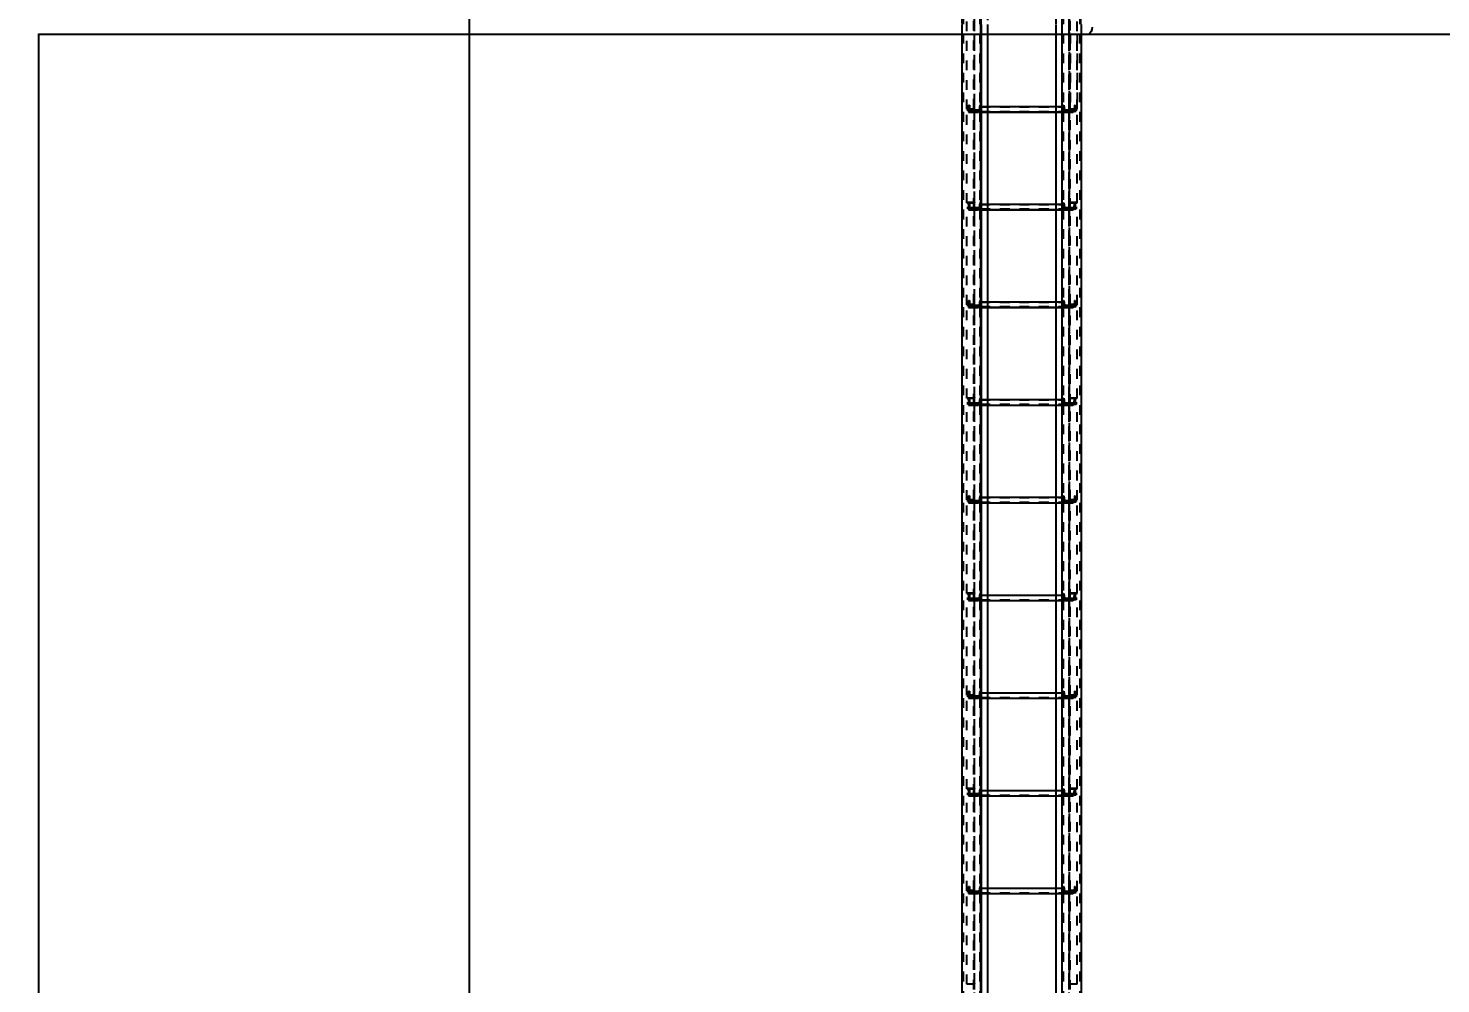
# Model space of a CAD drawing. Header units: millimetres. Extents: x 149919 to 150445, y 136651 to 136866.
# Drawn here: x 150393.57 to 150408.03, y 136764.15 to 136773.93 of the extents above; entities that cross this region are included whole.
import ezdxf

# ---------------------------------------------------------------- set-up
doc = ezdxf.new("R2010")
doc.units = ezdxf.units.MM
doc.header["$LTSCALE"] = 0.25
for name, pattern in [('XKITLINE00', [0]), ('XKITLINE02', [4, 2, -2]), ('XKITLINE03', [6, 3, -1, 1, -1])]:
    doc.linetypes.add(name, pattern=pattern)
doc.styles.add('ROMANS', font='romans.shx')
doc.dimstyles.new('MD300', dxfattribs={"dimtxt": 2.5, "dimasz": 2.5, "dimexe": 1, "dimexo": 1, "dimgap": 0.5, "dimtad": 1, "dimdec": 1, "dimlfac": 50, "dimrnd": 0.5, "dimdsep": 46, "dimtxsty": 'ROMANS', "dimcen": 1, "dimclrd": 146, "dimclre": 146, "dimclrt": 30, "dimadec": 1, "dimazin": 2, "dimtfac": 1, "dimtdec": 1, "dimtmove": 0, "dimatfit": 1, "dimfxl": 1, "dimtolj": 1, "dimtzin": 0, "dimlwd": -1, "dimlwe": -1, "dimarcsym": 0})

# ---------------------------------------------------------------- blocks, each defined once
blk = doc.blocks.new('çatıı')
at = {"color": 116, "linetype": 'XKITLINE02', "true_color": 0x136734}
for p, q in [((26132.5, 10820.3), (26132.5, 12463.6)), ((26133.1, 10820.3), (26133.1, 12463.8)), ((26150.3, 10820.3), (26150.3, 12463.8)), ((26150.4, 10820.3), (26150.4, 12460.6)), ((26150.8, 10820.3), (26150.8, 12463.6)), ((26151.2, 10820.3), (26151.2, 12460.6)), ((26157.9, 10824.4), (26157.9, 12460.6)), ((26227.9, 10820.6), (26227.9, 12460.6)), ((26234.1, 10837.9), (26234.1, 12463.6)), ((26234.5, 10820.3), (26234.5, 12460.6)), ((26234.9, 10820.3), (26234.9, 12463.6)), ((26235.4, 10820.3), (26235.4, 12463.8)), ((26235.4, 10820.3), (26235.4, 12460.6)), ((26252.7, 10820.3), (26252.7, 12463.8)), ((26253.2, 10820.3), (26253.2, 12463.6)), ((26131.7, 10840.8), (26131.7, 12421.8)), ((26227.9, 12350), (26227.9, 12399.6)), ((26234.1, 12350), (26234.1, 12398.2)), ((26131.7, 12350), (26131.7, 12390.6)), ((26151.7, 12350), (26151.7, 12390.6)), ((26157.9, 12350), (26157.9, 12390.6)), ((26254.1, 12350), (26254.1, 12393.5)), ((26136.4, 12273), (26136.4, 12372.6)), ((26143.6, 12273.6), (26143.6, 12377.7)), ((26144.4, 12273), (26144.4, 12377.7)), ((26241.4, 12350.3), (26241.4, 12377.7)), ((26242.2, 12273.6), (26242.2, 12377.7)), ((26249.4, 12273), (26249.4, 12372.6)), ((26150.4, 12350.3), (26150.4, 10820.3)), ((26151.2, 12350.3), (26151.2, 10820.3)), ((26241.4, 12273), (26241.4, 12350.3)), ((26242.2, 12350.3), (26242.2, 12278.7)), ((26249.4, 12350.3), (26249.4, 12273.6)), ((26254.1, 10887.1), (26254.1, 12350.3)), ((26136.4, 12273.6), (26143.6, 12273.6)), ((26136.4, 12273), (26144.4, 12273)), ((26136.4, 12177.2), (26136.4, 12273)), ((26136.4, 12273), (26144.4, 12273)), ((26136.4, 12272.4), (26143.6, 12272.4)), ((26138.4, 12277.2), (26138.4, 12275.6)), ((26138.4, 12277.2), (26139.1, 12277.2)), ((26138.4, 12277.2), (26138.4, 12271.7)), ((26138.4, 12275.6), (26139.1, 12275.6)), ((26138.4, 12275.6), (26138.4, 12270.1)), ((26138.4, 12271.7), (26138.4, 12270.1)), ((26138.4, 12271.7), (26150.4, 12271.7)), ((26138.4, 12270.1), (26150.4, 12270.1)), ((26139.1, 12277.2), (26139.1, 12275.6)), ((26139.1, 12277.2), (26139.4, 12272.4)), ((26139.1, 12275.6), (26139.4, 12270.8)), ((26139.4, 12272.4), (26139.4, 12270.8)), ((26139.4, 12272.4), (26149.3, 12272.4)), ((26139.4, 12270.8), (26149.3, 12270.8)), ((26143.6, 12278.7), (26144.4, 12278.7)), ((26143.6, 12171.9), (26143.6, 12272.4)), ((26143.6, 12267.1), (26144.4, 12267.1)), ((26144.4, 12171.9), (26144.4, 12273)), ((26149.7, 12277.2), (26149.3, 12272.4)), ((26149.7, 12275.6), (26149.3, 12270.8)), ((26149.3, 12272.4), (26149.3, 12270.8)), ((26149.7, 12277.2), (26149.7, 12275.6)), ((26149.7, 12277.2), (26150.4, 12277.2)), ((26149.7, 12275.6), (26150.4, 12275.6)), ((26150.4, 12277.2), (26150.4, 12275.6)), ((26150.4, 12277.2), (26150.4, 12271.7)), ((26150.4, 12270.1), (26150.4, 12275.8)), ((26150.4, 12275.8), (26157.9, 12275.8)), ((26150.4, 12275.7), (26235.4, 12275.7)), ((26150.4, 12275.6), (26150.4, 12270.1)), ((26150.4, 12275.6), (26235.4, 12275.6)), ((26150.4, 12275.6), (26235.4, 12275.6)), ((26150.4, 12271.7), (26150.4, 12270.1)), ((26150.4, 12270.9), (26235.4, 12270.9)), ((26150.4, 12270.8), (26235.4, 12270.8)), ((26150.4, 12270.3), (26157.9, 12270.3)), ((26150.4, 12270.1), (26157.9, 12270.1)), ((26227.9, 12275.8), (26235.4, 12275.8)), ((26227.9, 12270.3), (26235.4, 12270.3)), ((26227.9, 12270.1), (26235.4, 12270.1)), ((26235.4, 12277.2), (26235.4, 12271.7)), ((26235.4, 12277.2), (26236, 12277.2)), ((26235.4, 12277.2), (26235.4, 12275.6)), ((26235.4, 12270.1), (26235.4, 12275.8)), ((26235.4, 12275.6), (26235.4, 12270.1)), ((26235.4, 12275.6), (26236, 12275.6)), ((26235.4, 12271.7), (26247.4, 12271.7)), ((26235.4, 12271.7), (26235.4, 12270.1)), ((26235.4, 12270.1), (26247.4, 12270.1)), ((26236, 12277.2), (26236.4, 12272.4)), ((26236, 12277.2), (26236, 12275.6)), ((26236, 12275.6), (26236.4, 12270.8)), ((26236.4, 12272.4), (26246.3, 12272.4)), ((26236.4, 12272.4), (26236.4, 12270.8)), ((26236.4, 12270.8), (26246.3, 12270.8)), ((26241.4, 12278.7), (26242.2, 12278.7)), ((26241.4, 12273), (26249.4, 12273)), ((26241.4, 12171.9), (26241.4, 12273)), ((26241.4, 12273), (26249.4, 12273)), ((26241.4, 12267.1), (26242.2, 12267.1)), ((26242.2, 12273.6), (26249.4, 12273.6)), ((26242.2, 12171.9), (26242.2, 12272.4)), ((26242.2, 12272.4), (26249.4, 12272.4)), ((26246.7, 12277.2), (26246.3, 12272.4)), ((26246.7, 12275.6), (26246.3, 12270.8)), ((26246.3, 12272.4), (26246.3, 12270.8)), ((26246.7, 12277.2), (26247.4, 12277.2)), ((26246.7, 12277.2), (26246.7, 12275.6)), ((26246.7, 12275.6), (26247.4, 12275.6)), ((26247.4, 12277.2), (26247.4, 12271.7)), ((26247.4, 12277.2), (26247.4, 12275.6)), ((26247.4, 12275.6), (26247.4, 12270.1)), ((26247.4, 12271.7), (26247.4, 12270.1)), ((26249.4, 12177.2), (26249.4, 12273)), ((26136.4, 12177.8), (26144.4, 12177.8)), ((26136.4, 12177.2), (26143.6, 12177.2)), ((26136.4, 12073), (26136.4, 12172.6)), ((26136.4, 12172.6), (26143.6, 12172.6)), ((26136.4, 12172), (26144.4, 12172)), ((26138.4, 12175.6), (26138.4, 12177.3)), ((26138.4, 12177.3), (26139.1, 12177.3)), ((26138.4, 12177.2), (26138.4, 12171.8)), ((26138.4, 12175.6), (26139.1, 12175.6)), ((26138.4, 12175.6), (26138.4, 12170.1)), ((26138.4, 12171.8), (26138.4, 12170.1)), ((26138.4, 12171.8), (26150.4, 12171.8)), ((26138.4, 12170.1), (26150.4, 12170.1)), ((26139.1, 12177.3), (26139.1, 12175.6)), ((26139.4, 12172.5), (26139.1, 12177.3)), ((26139.1, 12175.6), (26139.4, 12170.8)), ((26139.4, 12172.5), (26139.4, 12170.8)), ((26139.4, 12172.5), (26149.3, 12172.5)), ((26139.4, 12170.8), (26149.3, 12170.8)), ((26143.6, 12073.6), (26143.6, 12177.7)), ((26143.6, 12177.7), (26144.4, 12177.7)), ((26143.6, 12171.9), (26144.4, 12171.9)), ((26144.4, 12073), (26144.4, 12177.7)), ((26149.7, 12177.3), (26149.3, 12172.5)), ((26149.7, 12175.6), (26149.3, 12170.8)), ((26149.3, 12172.5), (26149.3, 12170.8)), ((26149.7, 12177.3), (26149.7, 12175.6)), ((26149.7, 12177.3), (26150.4, 12177.3)), ((26149.7, 12175.6), (26150.4, 12175.6)), ((26150.4, 12177.3), (26150.4, 12175.6)), ((26150.4, 12177.3), (26150.4, 12171.8)), ((26150.4, 12170.1), (26150.4, 12175.8)), ((26150.4, 12175.8), (26235.4, 12175.8)), ((26150.4, 12175.8), (26157.9, 12175.8)), ((26150.4, 12175.6), (26235.4, 12175.6)), ((26150.4, 12175.6), (26235.4, 12175.6)), ((26150.4, 12175.6), (26150.4, 12170.1)), ((26150.4, 12171.8), (26150.4, 12170.1)), ((26150.4, 12171), (26235.4, 12171)), ((26150.4, 12170.8), (26235.4, 12170.8)), ((26150.4, 12170.3), (26157.9, 12170.3)), ((26150.4, 12170.1), (26157.9, 12170.1)), ((26227.9, 12175.8), (26235.4, 12175.8)), ((26227.9, 12170.3), (26235.4, 12170.3)), ((26227.9, 12170.1), (26235.4, 12170.1)), ((26235.4, 12177.3), (26235.4, 12171.8)), ((26235.4, 12177.3), (26236, 12177.3)), ((26235.4, 12177.3), (26235.4, 12175.6)), ((26235.4, 12170.1), (26235.4, 12175.8)), ((26235.4, 12175.6), (26235.4, 12170.1)), ((26235.4, 12175.6), (26236, 12175.6)), ((26235.4, 12171.8), (26247.4, 12171.8)), ((26235.4, 12171.8), (26235.4, 12170.1)), ((26235.4, 12170.1), (26247.4, 12170.1)), ((26236, 12177.3), (26236.4, 12172.5)), ((26236, 12177.3), (26236, 12175.6)), ((26236, 12175.6), (26236.4, 12170.8)), ((26236.4, 12172.5), (26246.3, 12172.5)), ((26236.4, 12172.5), (26236.4, 12170.8)), ((26236.4, 12170.8), (26246.3, 12170.8)), ((26241.4, 12177.8), (26249.4, 12177.8)), ((26241.4, 12073), (26241.4, 12177.7)), ((26241.4, 12177.7), (26242.2, 12177.7)), ((26241.4, 12172), (26249.4, 12172)), ((26241.4, 12171.9), (26242.2, 12171.9)), ((26242.2, 12073.6), (26242.2, 12177.7)), ((26242.2, 12177.2), (26249.4, 12177.2)), ((26242.2, 12172.6), (26249.4, 12172.6)), ((26246.3, 12172.5), (26246.7, 12177.3)), ((26246.7, 12175.6), (26246.3, 12170.8)), ((26246.3, 12172.5), (26246.3, 12170.8)), ((26246.7, 12177.3), (26247.4, 12177.3)), ((26246.7, 12177.3), (26246.7, 12175.6)), ((26246.7, 12175.6), (26247.4, 12175.6)), ((26247.4, 12171.8), (26247.4, 12177.3)), ((26247.4, 12177.3), (26247.4, 12175.6)), ((26247.4, 12175.6), (26247.4, 12170.1)), ((26247.4, 12171.8), (26247.4, 12170.1)), ((26249.4, 12073), (26249.4, 12172.6)), ((26143.6, 12078.8), (26144.4, 12078.8)), ((26241.4, 12078.8), (26242.2, 12078.8)), ((26136.4, 12073.6), (26143.6, 12073.6)), ((26136.4, 12073), (26144.4, 12073)), ((26136.4, 11977.2), (26136.4, 12073)), ((26136.4, 12073), (26144.4, 12073)), ((26136.4, 12072.4), (26143.6, 12072.4)), ((26138.4, 12077.3), (26138.4, 12075.6)), ((26138.4, 12077.3), (26139.1, 12077.3)), ((26138.4, 12077.3), (26138.4, 12071.8)), ((26138.4, 12075.6), (26139.1, 12075.6)), ((26138.4, 12075.6), (26138.4, 12070.1)), ((26138.4, 12071.8), (26138.4, 12070.1)), ((26138.4, 12071.8), (26150.4, 12071.8)), ((26138.4, 12070.1), (26150.4, 12070.1)), ((26139.1, 12077.3), (26139.1, 12075.6)), ((26139.1, 12077.3), (26139.4, 12072.5)), ((26139.1, 12075.6), (26139.4, 12070.8)), ((26139.4, 12072.5), (26139.4, 12070.8)), ((26139.4, 12072.5), (26149.3, 12072.5)), ((26139.4, 12070.8), (26149.3, 12070.8)), ((26143.6, 11971.9), (26143.6, 12072.4)), ((26143.6, 12067.1), (26144.4, 12067.1)), ((26144.4, 11971.9), (26144.4, 12073)), ((26149.7, 12077.3), (26149.3, 12072.5)), ((26149.7, 12075.6), (26149.3, 12070.8)), ((26149.3, 12072.5), (26149.3, 12070.8)), ((26149.7, 12077.3), (26149.7, 12075.6)), ((26149.7, 12077.3), (26150.4, 12077.3)), ((26149.7, 12075.6), (26150.4, 12075.6)), ((26150.4, 12077.3), (26150.4, 12075.6)), ((26150.4, 12077.3), (26150.4, 12071.8)), ((26150.4, 12070.1), (26150.4, 12075.8)), ((26150.4, 12075.8), (26235.4, 12075.8)), ((26150.4, 12075.8), (26157.9, 12075.8)), ((26150.4, 12075.6), (26235.4, 12075.6)), ((26150.4, 12075.6), (26235.4, 12075.6)), ((26150.4, 12075.6), (26150.4, 12070.1)), ((26150.4, 12071.8), (26150.4, 12070.1)), ((26150.4, 12071), (26235.4, 12071)), ((26150.4, 12070.8), (26235.4, 12070.8)), ((26150.4, 12070.3), (26157.9, 12070.3)), ((26150.4, 12070.1), (26157.9, 12070.1)), ((26227.9, 12075.8), (26235.4, 12075.8)), ((26227.9, 12070.3), (26235.4, 12070.3)), ((26227.9, 12070.1), (26235.4, 12070.1)), ((26235.4, 12077.3), (26235.4, 12071.8)), ((26235.4, 12077.3), (26236, 12077.3)), ((26235.4, 12077.3), (26235.4, 12075.6)), ((26235.4, 12070.1), (26235.4, 12075.8)), ((26235.4, 12075.6), (26235.4, 12070.1)), ((26235.4, 12075.6), (26236, 12075.6)), ((26235.4, 12071.8), (26247.4, 12071.8)), ((26235.4, 12071.8), (26235.4, 12070.1)), ((26235.4, 12070.1), (26247.4, 12070.1)), ((26236, 12077.3), (26236.4, 12072.5)), ((26236, 12077.3), (26236, 12075.6)), ((26236, 12075.6), (26236.4, 12070.8)), ((26236.4, 12072.5), (26246.3, 12072.5)), ((26236.4, 12072.5), (26236.4, 12070.8)), ((26236.4, 12070.8), (26246.3, 12070.8)), ((26241.4, 12073), (26249.4, 12073)), ((26241.4, 11971.9), (26241.4, 12073)), ((26241.4, 12073), (26249.4, 12073)), ((26241.4, 12067.1), (26242.2, 12067.1)), ((26242.2, 12073.6), (26249.4, 12073.6)), ((26242.2, 11971.9), (26242.2, 12072.4)), ((26242.2, 12072.4), (26249.4, 12072.4)), ((26246.7, 12077.3), (26246.3, 12072.5)), ((26246.7, 12075.6), (26246.3, 12070.8)), ((26246.3, 12072.5), (26246.3, 12070.8)), ((26246.7, 12077.3), (26247.4, 12077.3)), ((26246.7, 12077.3), (26246.7, 12075.6)), ((26246.7, 12075.6), (26247.4, 12075.6)), ((26247.4, 12077.3), (26247.4, 12071.8)), ((26247.4, 12077.3), (26247.4, 12075.6)), ((26247.4, 12075.6), (26247.4, 12070.1)), ((26247.4, 12071.8), (26247.4, 12070.1)), ((26249.4, 11977.2), (26249.4, 12073)), ((26136.4, 11977.8), (26144.4, 11977.8)), ((26136.4, 11977.2), (26143.6, 11977.2)), ((26138.4, 11975.6), (26138.4, 11977.3)), ((26138.4, 11977.3), (26139.1, 11977.3)), ((26138.4, 11977.2), (26138.4, 11971.8)), ((26139.1, 11977.3), (26139.1, 11975.6)), ((26139.4, 11972.5), (26139.1, 11977.3)), ((26143.6, 11873.6), (26143.6, 11977.7)), ((26143.6, 11977.7), (26144.4, 11977.7)), ((26144.4, 11873.1), (26144.4, 11977.7)), ((26149.7, 11977.3), (26149.3, 11972.5)), ((26149.7, 11977.3), (26149.7, 11975.6)), ((26149.7, 11977.3), (26150.4, 11977.3)), ((26150.4, 11977.3), (26150.4, 11975.6)), ((26150.4, 11977.3), (26150.4, 11971.8)), ((26235.4, 11977.3), (26235.4, 11971.8)), ((26235.4, 11977.3), (26236, 11977.3)), ((26235.4, 11977.3), (26235.4, 11975.6)), ((26236, 11977.3), (26236.4, 11972.5)), ((26236, 11977.3), (26236, 11975.6)), ((26241.4, 11977.8), (26249.4, 11977.8)), ((26241.4, 11873.1), (26241.4, 11977.7)), ((26241.4, 11977.7), (26242.2, 11977.7)), ((26242.2, 11873.6), (26242.2, 11977.7)), ((26242.2, 11977.2), (26249.4, 11977.2)), ((26246.3, 11972.5), (26246.7, 11977.3)), ((26246.7, 11977.3), (26247.4, 11977.3)), ((26246.7, 11977.3), (26246.7, 11975.6)), ((26247.4, 11971.8), (26247.4, 11977.3)), ((26247.4, 11977.3), (26247.4, 11975.6)), ((26136.4, 11873.1), (26136.4, 11972.6)), ((26136.4, 11972.6), (26143.6, 11972.6)), ((26136.4, 11972), (26144.4, 11972)), ((26138.4, 11975.6), (26139.1, 11975.6)), ((26138.4, 11975.6), (26138.4, 11970.1)), ((26138.4, 11971.8), (26138.4, 11970.1)), ((26138.4, 11971.8), (26150.4, 11971.8)), ((26138.4, 11970.1), (26150.4, 11970.1)), ((26139.1, 11975.6), (26139.4, 11970.8)), ((26139.4, 11972.5), (26139.4, 11970.8)), ((26139.4, 11972.5), (26149.3, 11972.5)), ((26139.4, 11970.8), (26149.3, 11970.8)), ((26143.6, 11971.9), (26144.4, 11971.9)), ((26149.7, 11975.6), (26149.3, 11970.8)), ((26149.3, 11972.5), (26149.3, 11970.8)), ((26149.7, 11975.6), (26150.4, 11975.6)), ((26150.4, 11970.1), (26150.4, 11975.8)), ((26150.4, 11975.8), (26235.4, 11975.8)), ((26150.4, 11975.8), (26157.9, 11975.8)), ((26150.4, 11975.6), (26235.4, 11975.6)), ((26150.4, 11975.6), (26235.4, 11975.6)), ((26150.4, 11975.6), (26150.4, 11970.1)), ((26150.4, 11971.8), (26150.4, 11970.1)), ((26150.4, 11971), (26235.4, 11971)), ((26150.4, 11970.8), (26235.4, 11970.8)), ((26150.4, 11970.3), (26157.9, 11970.3)), ((26150.4, 11970.1), (26157.9, 11970.1)), ((26227.9, 11975.8), (26235.4, 11975.8)), ((26227.9, 11970.3), (26235.4, 11970.3)), ((26227.9, 11970.1), (26235.4, 11970.1)), ((26235.4, 11970.1), (26235.4, 11975.8)), ((26235.4, 11975.6), (26235.4, 11970.1)), ((26235.4, 11975.6), (26236, 11975.6)), ((26235.4, 11971.8), (26247.4, 11971.8)), ((26235.4, 11971.8), (26235.4, 11970.1)), ((26235.4, 11970.1), (26247.4, 11970.1)), ((26236, 11975.6), (26236.4, 11970.8)), ((26236.4, 11972.5), (26246.3, 11972.5)), ((26236.4, 11972.5), (26236.4, 11970.8)), ((26236.4, 11970.8), (26246.3, 11970.8)), ((26241.4, 11972), (26249.4, 11972)), ((26241.4, 11971.9), (26242.2, 11971.9)), ((26242.2, 11972.6), (26249.4, 11972.6)), ((26246.7, 11975.6), (26246.3, 11970.8)), ((26246.3, 11972.5), (26246.3, 11970.8)), ((26246.7, 11975.6), (26247.4, 11975.6)), ((26247.4, 11975.6), (26247.4, 11970.1)), ((26247.4, 11971.8), (26247.4, 11970.1)), ((26249.4, 11873.1), (26249.4, 11972.6)), ((26138.4, 11877.3), (26138.4, 11875.6)), ((26138.4, 11877.3), (26139.1, 11877.3)), ((26138.4, 11877.3), (26138.4, 11871.8)), ((26138.4, 11875.6), (26139.1, 11875.6)), ((26138.4, 11875.6), (26138.4, 11870.1)), ((26139.1, 11877.3), (26139.1, 11875.6)), ((26139.1, 11877.3), (26139.4, 11872.5)), ((26139.1, 11875.6), (26139.4, 11870.8)), ((26143.6, 11878.8), (26144.4, 11878.8)), ((26149.7, 11877.3), (26149.3, 11872.5)), ((26149.7, 11875.6), (26149.3, 11870.8)), ((26149.7, 11877.3), (26149.7, 11875.6)), ((26149.7, 11877.3), (26150.4, 11877.3)), ((26149.7, 11875.6), (26150.4, 11875.6)), ((26150.4, 11877.3), (26150.4, 11875.6)), ((26150.4, 11877.3), (26150.4, 11871.8)), ((26150.4, 11870.1), (26150.4, 11875.8)), ((26150.4, 11875.8), (26235.4, 11875.8)), ((26150.4, 11875.8), (26157.9, 11875.8)), ((26150.4, 11875.6), (26235.4, 11875.6)), ((26150.4, 11875.6), (26235.4, 11875.6)), ((26150.4, 11875.6), (26150.4, 11870.1)), ((26227.9, 11875.8), (26235.4, 11875.8)), ((26235.4, 11877.3), (26235.4, 11871.8)), ((26235.4, 11877.3), (26236, 11877.3)), ((26235.4, 11877.3), (26235.4, 11875.6)), ((26235.4, 11870.1), (26235.4, 11875.8)), ((26235.4, 11875.6), (26235.4, 11870.1)), ((26235.4, 11875.6), (26236, 11875.6)), ((26236, 11877.3), (26236.4, 11872.5)), ((26236, 11877.3), (26236, 11875.6)), ((26236, 11875.6), (26236.4, 11870.8)), ((26241.4, 11878.8), (26242.2, 11878.8)), ((26246.7, 11877.3), (26246.3, 11872.5)), ((26246.7, 11875.6), (26246.3, 11870.8)), ((26246.7, 11877.3), (26247.4, 11877.3)), ((26246.7, 11877.3), (26246.7, 11875.6)), ((26246.7, 11875.6), (26247.4, 11875.6)), ((26247.4, 11877.3), (26247.4, 11871.8)), ((26247.4, 11877.3), (26247.4, 11875.6)), ((26247.4, 11875.6), (26247.4, 11870.1)), ((26136.4, 11873.6), (26143.6, 11873.6)), ((26136.4, 11777.3), (26136.4, 11873.1)), ((26136.4, 11873.1), (26144.4, 11873.1)), ((26136.4, 11873.1), (26144.4, 11873.1)), ((26136.4, 11872.5), (26143.6, 11872.5)), ((26138.4, 11871.8), (26138.4, 11870.1)), ((26138.4, 11871.8), (26150.4, 11871.8)), ((26138.4, 11870.1), (26150.4, 11870.1)), ((26139.4, 11872.5), (26139.4, 11870.8)), ((26139.4, 11872.5), (26149.3, 11872.5)), ((26139.4, 11870.8), (26149.3, 11870.8)), ((26143.6, 11772), (26143.6, 11872.5)), ((26143.6, 11867.1), (26144.4, 11867.1)), ((26144.4, 11772), (26144.4, 11873.1)), ((26149.3, 11872.5), (26149.3, 11870.8)), ((26150.4, 11871.8), (26150.4, 11870.1)), ((26150.4, 11871), (26235.4, 11871)), ((26150.4, 11870.8), (26235.4, 11870.8)), ((26150.4, 11870.3), (26157.9, 11870.3)), ((26150.4, 11870.1), (26157.9, 11870.1)), ((26227.9, 11870.3), (26235.4, 11870.3)), ((26227.9, 11870.1), (26235.4, 11870.1)), ((26235.4, 11871.8), (26247.4, 11871.8)), ((26235.4, 11871.8), (26235.4, 11870.1)), ((26235.4, 11870.1), (26247.4, 11870.1)), ((26236.4, 11872.5), (26246.3, 11872.5)), ((26236.4, 11872.5), (26236.4, 11870.8)), ((26236.4, 11870.8), (26246.3, 11870.8)), ((26241.4, 11772), (26241.4, 11873.1)), ((26241.4, 11873.1), (26249.4, 11873.1)), ((26241.4, 11873.1), (26249.4, 11873.1)), ((26241.4, 11867.1), (26242.2, 11867.1)), ((26242.2, 11873.6), (26249.4, 11873.6)), ((26242.2, 11772), (26242.2, 11872.5)), ((26242.2, 11872.5), (26249.4, 11872.5)), ((26246.3, 11872.5), (26246.3, 11870.8)), ((26247.4, 11871.8), (26247.4, 11870.1)), ((26249.4, 11777.3), (26249.4, 11873.1)), ((26136.4, 11777.9), (26144.4, 11777.9)), ((26136.4, 11777.3), (26143.6, 11777.3)), ((26138.4, 11775.6), (26138.4, 11777.3)), ((26138.4, 11777.3), (26139.1, 11777.3)), ((26138.4, 11777.3), (26138.4, 11771.8)), ((26138.4, 11775.6), (26139.1, 11775.6)), ((26138.4, 11775.6), (26138.4, 11770.1)), ((26139.1, 11777.3), (26139.1, 11775.6)), ((26139.4, 11772.5), (26139.1, 11777.3)), ((26139.1, 11775.6), (26139.4, 11770.8)), ((26143.6, 11673.6), (26143.6, 11777.8)), ((26143.6, 11777.8), (26144.4, 11777.8)), ((26144.4, 11673.1), (26144.4, 11777.8)), ((26149.7, 11777.3), (26149.3, 11772.5)), ((26149.7, 11775.6), (26149.3, 11770.8)), ((26149.7, 11777.3), (26149.7, 11775.6)), ((26149.7, 11777.3), (26150.4, 11777.3)), ((26149.7, 11775.6), (26150.4, 11775.6)), ((26150.4, 11777.3), (26150.4, 11775.6)), ((26150.4, 11777.3), (26150.4, 11771.8)), ((26150.4, 11770.1), (26150.4, 11775.8)), ((26150.4, 11775.8), (26235.4, 11775.8)), ((26150.4, 11775.8), (26157.9, 11775.8)), ((26150.4, 11775.6), (26235.4, 11775.6)), ((26150.4, 11775.6), (26235.4, 11775.6)), ((26150.4, 11775.6), (26150.4, 11770.1)), ((26227.9, 11775.8), (26235.4, 11775.8)), ((26235.4, 11777.3), (26235.4, 11771.8)), ((26235.4, 11777.3), (26236, 11777.3)), ((26235.4, 11777.3), (26235.4, 11775.6)), ((26235.4, 11770.1), (26235.4, 11775.8)), ((26235.4, 11775.6), (26235.4, 11770.1)), ((26235.4, 11775.6), (26236, 11775.6)), ((26236, 11777.3), (26236.4, 11772.5)), ((26236, 11777.3), (26236, 11775.6)), ((26236, 11775.6), (26236.4, 11770.8)), ((26241.4, 11777.9), (26249.4, 11777.9)), ((26241.4, 11673.1), (26241.4, 11777.8)), ((26241.4, 11777.8), (26242.2, 11777.8)), ((26242.2, 11673.6), (26242.2, 11777.8)), ((26242.2, 11777.3), (26249.4, 11777.3)), ((26246.3, 11772.5), (26246.7, 11777.3)), ((26246.7, 11775.6), (26246.3, 11770.8)), ((26246.7, 11777.3), (26247.4, 11777.3)), ((26246.7, 11777.3), (26246.7, 11775.6)), ((26246.7, 11775.6), (26247.4, 11775.6)), ((26247.4, 11771.8), (26247.4, 11777.3)), ((26247.4, 11777.3), (26247.4, 11775.6)), ((26247.4, 11775.6), (26247.4, 11770.1)), ((26136.4, 11673.1), (26136.4, 11772.6)), ((26136.4, 11772.6), (26143.6, 11772.6)), ((26136.4, 11772), (26144.4, 11772)), ((26138.4, 11771.8), (26138.4, 11770.1)), ((26138.4, 11771.8), (26150.4, 11771.8)), ((26138.4, 11770.1), (26150.4, 11770.1)), ((26139.4, 11772.5), (26139.4, 11770.8)), ((26139.4, 11772.5), (26149.3, 11772.5)), ((26139.4, 11770.8), (26149.3, 11770.8)), ((26143.6, 11772), (26144.4, 11772)), ((26149.3, 11772.5), (26149.3, 11770.8)), ((26150.4, 11771.8), (26150.4, 11770.1)), ((26150.4, 11771), (26235.4, 11771)), ((26150.4, 11770.9), (26235.4, 11770.9)), ((26150.4, 11770.3), (26157.9, 11770.3)), ((26150.4, 11770.1), (26157.9, 11770.1)), ((26227.9, 11770.3), (26235.4, 11770.3)), ((26227.9, 11770.1), (26235.4, 11770.1)), ((26235.4, 11771.8), (26247.4, 11771.8)), ((26235.4, 11771.8), (26235.4, 11770.1)), ((26235.4, 11770.1), (26247.4, 11770.1)), ((26236.4, 11772.5), (26246.3, 11772.5)), ((26236.4, 11772.5), (26236.4, 11770.8)), ((26236.4, 11770.8), (26246.3, 11770.8)), ((26241.4, 11772), (26242.2, 11772)), ((26241.4, 11772), (26249.4, 11772)), ((26242.2, 11772.6), (26249.4, 11772.6)), ((26246.3, 11772.5), (26246.3, 11770.8)), ((26247.4, 11771.8), (26247.4, 11770.1)), ((26249.4, 11673.1), (26249.4, 11772.6)), ((26136.4, 11673.6), (26143.6, 11673.6)), ((26136.4, 11577.3), (26136.4, 11673.1)), ((26136.4, 11673.1), (26144.4, 11673.1)), ((26136.4, 11673.1), (26144.4, 11673.1)), ((26136.4, 11672.5), (26143.6, 11672.5)), ((26138.4, 11677.3), (26138.4, 11675.6)), ((26138.4, 11677.3), (26139.1, 11677.3)), ((26138.4, 11677.3), (26138.4, 11671.8)), ((26138.4, 11675.6), (26139.1, 11675.6)), ((26138.4, 11675.6), (26138.4, 11670.1)), ((26139.1, 11677.3), (26139.1, 11675.6)), ((26139.1, 11677.3), (26139.4, 11672.5)), ((26139.1, 11675.6), (26139.4, 11670.8)), ((26139.4, 11672.5), (26139.4, 11670.8)), ((26139.4, 11672.5), (26149.3, 11672.5)), ((26143.6, 11678.8), (26144.4, 11678.8)), ((26143.6, 11572), (26143.6, 11672.5)), ((26144.4, 11572), (26144.4, 11673.1)), ((26149.7, 11677.3), (26149.3, 11672.5)), ((26149.7, 11675.6), (26149.3, 11670.8)), ((26149.3, 11672.5), (26149.3, 11670.8)), ((26149.7, 11677.3), (26149.7, 11675.6)), ((26149.7, 11677.3), (26150.4, 11677.3)), ((26149.7, 11675.6), (26150.4, 11675.6)), ((26150.4, 11677.3), (26150.4, 11675.6)), ((26150.4, 11677.3), (26150.4, 11671.8)), ((26150.4, 11670.1), (26150.4, 11675.8)), ((26150.4, 11675.8), (26235.4, 11675.8)), ((26150.4, 11675.8), (26157.9, 11675.8)), ((26150.4, 11675.7), (26235.4, 11675.7)), ((26150.4, 11675.6), (26150.4, 11670.1)), ((26150.4, 11675.6), (26235.4, 11675.6)), ((26227.9, 11675.8), (26235.4, 11675.8)), ((26235.4, 11677.3), (26235.4, 11671.8)), ((26235.4, 11677.3), (26236, 11677.3)), ((26235.4, 11677.3), (26235.4, 11675.6)), ((26235.4, 11670.1), (26235.4, 11675.8)), ((26235.4, 11675.6), (26235.4, 11670.1)), ((26235.4, 11675.6), (26236, 11675.6)), ((26236, 11677.3), (26236.4, 11672.5)), ((26236, 11677.3), (26236, 11675.6)), ((26236, 11675.6), (26236.4, 11670.8)), ((26236.4, 11672.5), (26246.3, 11672.5)), ((26236.4, 11672.5), (26236.4, 11670.8)), ((26241.4, 11678.8), (26242.2, 11678.8)), ((26241.4, 11572), (26241.4, 11673.1)), ((26241.4, 11673.1), (26249.4, 11673.1)), ((26241.4, 11673.1), (26249.4, 11673.1)), ((26242.2, 11673.6), (26249.4, 11673.6)), ((26242.2, 11572), (26242.2, 11672.5)), ((26242.2, 11672.5), (26249.4, 11672.5)), ((26246.7, 11677.3), (26246.3, 11672.5)), ((26246.7, 11675.6), (26246.3, 11670.8)), ((26246.3, 11672.5), (26246.3, 11670.8)), ((26246.7, 11677.3), (26247.4, 11677.3)), ((26246.7, 11677.3), (26246.7, 11675.6)), ((26246.7, 11675.6), (26247.4, 11675.6)), ((26247.4, 11677.3), (26247.4, 11671.8)), ((26247.4, 11677.3), (26247.4, 11675.6)), ((26247.4, 11675.6), (26247.4, 11670.1)), ((26249.4, 11577.3), (26249.4, 11673.1)), ((26138.4, 11671.8), (26138.4, 11670.1)), ((26138.4, 11671.8), (26150.4, 11671.8)), ((26138.4, 11670.1), (26150.4, 11670.1)), ((26139.4, 11670.8), (26149.3, 11670.8)), ((26143.6, 11667.2), (26144.4, 11667.2)), ((26150.4, 11671.8), (26150.4, 11670.1)), ((26150.4, 11671), (26235.4, 11671)), ((26150.4, 11670.9), (26235.4, 11670.9)), ((26150.4, 11670.3), (26157.9, 11670.3)), ((26150.4, 11670.1), (26157.9, 11670.1)), ((26227.9, 11670.3), (26235.4, 11670.3)), ((26227.9, 11670.1), (26235.4, 11670.1)), ((26235.4, 11671.8), (26247.4, 11671.8)), ((26235.4, 11671.8), (26235.4, 11670.1)), ((26235.4, 11670.1), (26247.4, 11670.1)), ((26236.4, 11670.8), (26246.3, 11670.8)), ((26241.4, 11667.2), (26242.2, 11667.2)), ((26247.4, 11671.8), (26247.4, 11670.1)), ((26136.4, 11577.9), (26144.4, 11577.9)), ((26136.4, 11577.3), (26143.6, 11577.3)), ((26136.4, 11473.1), (26136.4, 11572.6)), ((26136.4, 11572.6), (26143.6, 11572.6)), ((26136.4, 11572.1), (26144.4, 11572.1)), ((26138.4, 11575.7), (26138.4, 11577.3)), ((26138.4, 11577.3), (26139.1, 11577.3)), ((26138.4, 11577.3), (26138.4, 11571.8)), ((26138.4, 11575.7), (26139.1, 11575.7)), ((26138.4, 11575.7), (26138.4, 11570.2)), ((26138.4, 11571.8), (26138.4, 11570.2)), ((26138.4, 11571.8), (26150.4, 11571.8)), ((26139.1, 11577.3), (26139.1, 11575.7)), ((26139.4, 11572.5), (26139.1, 11577.3)), ((26139.1, 11575.7), (26139.4, 11570.9)), ((26139.4, 11572.5), (26139.4, 11570.9)), ((26139.4, 11572.5), (26149.3, 11572.5)), ((26143.6, 11473.7), (26143.6, 11577.8)), ((26143.6, 11577.8), (26144.4, 11577.8)), ((26143.6, 11572), (26144.4, 11572)), ((26144.4, 11473.1), (26144.4, 11577.8)), ((26149.7, 11577.3), (26149.3, 11572.5)), ((26149.7, 11575.7), (26149.3, 11570.9)), ((26149.3, 11572.5), (26149.3, 11570.9)), ((26149.7, 11577.3), (26149.7, 11575.7)), ((26149.7, 11577.3), (26150.4, 11577.3)), ((26149.7, 11575.7), (26150.4, 11575.7)), ((26150.4, 11577.3), (26150.4, 11575.7)), ((26150.4, 11577.3), (26150.4, 11571.8)), ((26150.4, 11570.2), (26150.4, 11575.8)), ((26150.4, 11575.8), (26235.4, 11575.8)), ((26150.4, 11575.8), (26157.9, 11575.8)), ((26150.4, 11575.7), (26235.4, 11575.7)), ((26150.4, 11575.7), (26235.4, 11575.7)), ((26150.4, 11575.7), (26150.4, 11570.2)), ((26150.4, 11571.8), (26150.4, 11570.2)), ((26227.9, 11575.8), (26235.4, 11575.8)), ((26235.4, 11577.3), (26235.4, 11571.8)), ((26235.4, 11577.3), (26236, 11577.3)), ((26235.4, 11577.3), (26235.4, 11575.7)), ((26235.4, 11570.2), (26235.4, 11575.8)), ((26235.4, 11575.7), (26235.4, 11570.2)), ((26235.4, 11575.7), (26236, 11575.7)), ((26235.4, 11571.8), (26247.4, 11571.8)), ((26235.4, 11571.8), (26235.4, 11570.2)), ((26236, 11577.3), (26236.4, 11572.5)), ((26236, 11577.3), (26236, 11575.7)), ((26236, 11575.7), (26236.4, 11570.9)), ((26236.4, 11572.5), (26246.3, 11572.5)), ((26236.4, 11572.5), (26236.4, 11570.9)), ((26241.4, 11577.9), (26249.4, 11577.9)), ((26241.4, 11473.1), (26241.4, 11577.8)), ((26241.4, 11577.8), (26242.2, 11577.8)), ((26241.4, 11572.1), (26249.4, 11572.1)), ((26241.4, 11572), (26242.2, 11572)), ((26242.2, 11473.7), (26242.2, 11577.8)), ((26242.2, 11577.3), (26249.4, 11577.3)), ((26242.2, 11572.6), (26249.4, 11572.6)), ((26246.3, 11572.5), (26246.7, 11577.3)), ((26246.7, 11575.7), (26246.3, 11570.9)), ((26246.3, 11572.5), (26246.3, 11570.9)), ((26246.7, 11577.3), (26247.4, 11577.3)), ((26246.7, 11577.3), (26246.7, 11575.7)), ((26246.7, 11575.7), (26247.4, 11575.7)), ((26247.4, 11571.8), (26247.4, 11577.3)), ((26247.4, 11577.3), (26247.4, 11575.7)), ((26247.4, 11575.7), (26247.4, 11570.2)), ((26247.4, 11571.8), (26247.4, 11570.2)), ((26249.4, 11473.1), (26249.4, 11572.6)), ((26138.4, 11570.2), (26150.4, 11570.2)), ((26139.4, 11570.9), (26149.3, 11570.9)), ((26150.4, 11571), (26235.4, 11571)), ((26150.4, 11570.9), (26235.4, 11570.9)), ((26150.4, 11570.3), (26157.9, 11570.3)), ((26150.4, 11570.2), (26157.9, 11570.2)), ((26227.9, 11570.3), (26235.4, 11570.3)), ((26227.9, 11570.2), (26235.4, 11570.2)), ((26235.4, 11570.2), (26247.4, 11570.2)), ((26236.4, 11570.9), (26246.3, 11570.9)), ((26136.4, 11473.7), (26143.6, 11473.7)), ((26136.4, 11377.3), (26136.4, 11473.1)), ((26136.4, 11473.1), (26144.4, 11473.1)), ((26136.4, 11473.1), (26144.4, 11473.1)), ((26136.4, 11472.5), (26143.6, 11472.5)), ((26138.4, 11477.3), (26138.4, 11475.7)), ((26138.4, 11477.3), (26139.1, 11477.3)), ((26138.4, 11477.3), (26138.4, 11471.8)), ((26138.4, 11475.7), (26139.1, 11475.7)), ((26138.4, 11475.7), (26138.4, 11470.2)), ((26138.4, 11471.8), (26138.4, 11470.2)), ((26138.4, 11471.8), (26150.4, 11471.8)), ((26138.4, 11470.2), (26150.4, 11470.2)), ((26139.1, 11477.3), (26139.1, 11475.7)), ((26139.1, 11477.3), (26139.4, 11472.5)), ((26139.1, 11475.7), (26139.4, 11470.9)), ((26139.4, 11472.5), (26139.4, 11470.9)), ((26139.4, 11472.5), (26149.3, 11472.5)), ((26139.4, 11470.9), (26149.3, 11470.9)), ((26143.6, 11478.8), (26144.4, 11478.8)), ((26143.6, 11372), (26143.6, 11472.5)), ((26144.4, 11372), (26144.4, 11473.1)), ((26149.7, 11477.3), (26149.3, 11472.5)), ((26149.7, 11475.7), (26149.3, 11470.9)), ((26149.3, 11472.5), (26149.3, 11470.9)), ((26149.7, 11477.3), (26149.7, 11475.7)), ((26149.7, 11477.3), (26150.4, 11477.3)), ((26149.7, 11475.7), (26150.4, 11475.7)), ((26150.4, 11477.3), (26150.4, 11475.7)), ((26150.4, 11477.3), (26150.4, 11471.8)), ((26150.4, 11470.2), (26150.4, 11475.8)), ((26150.4, 11475.8), (26235.4, 11475.8)), ((26150.4, 11475.8), (26157.9, 11475.8)), ((26150.4, 11475.7), (26150.4, 11470.2)), ((26150.4, 11475.7), (26235.4, 11475.7)), ((26150.4, 11475.7), (26235.4, 11475.7)), ((26150.4, 11471.8), (26150.4, 11470.2)), ((26150.4, 11471), (26235.4, 11471)), ((26150.4, 11470.9), (26235.4, 11470.9)), ((26150.4, 11470.3), (26157.9, 11470.3)), ((26150.4, 11470.2), (26157.9, 11470.2)), ((26227.9, 11475.8), (26235.4, 11475.8)), ((26227.9, 11470.3), (26235.4, 11470.3)), ((26227.9, 11470.2), (26235.4, 11470.2)), ((26235.4, 11477.3), (26235.4, 11471.8)), ((26235.4, 11477.3), (26236, 11477.3)), ((26235.4, 11477.3), (26235.4, 11475.7)), ((26235.4, 11470.2), (26235.4, 11475.8)), ((26235.4, 11475.7), (26235.4, 11470.2)), ((26235.4, 11475.7), (26236, 11475.7)), ((26235.4, 11471.8), (26247.4, 11471.8)), ((26235.4, 11471.8), (26235.4, 11470.2)), ((26235.4, 11470.2), (26247.4, 11470.2)), ((26236, 11477.3), (26236.4, 11472.5)), ((26236, 11477.3), (26236, 11475.7)), ((26236, 11475.7), (26236.4, 11470.9)), ((26236.4, 11472.5), (26246.3, 11472.5)), ((26236.4, 11472.5), (26236.4, 11470.9)), ((26236.4, 11470.9), (26246.3, 11470.9)), ((26241.4, 11478.8), (26242.2, 11478.8)), ((26241.4, 11372), (26241.4, 11473.1)), ((26241.4, 11473.1), (26249.4, 11473.1)), ((26241.4, 11473.1), (26249.4, 11473.1)), ((26242.2, 11473.7), (26249.4, 11473.7)), ((26242.2, 11372), (26242.2, 11472.5)), ((26242.2, 11472.5), (26249.4, 11472.5)), ((26246.7, 11477.3), (26246.3, 11472.5)), ((26246.7, 11475.7), (26246.3, 11470.9)), ((26246.3, 11472.5), (26246.3, 11470.9)), ((26246.7, 11477.3), (26247.4, 11477.3)), ((26246.7, 11477.3), (26246.7, 11475.7)), ((26246.7, 11475.7), (26247.4, 11475.7)), ((26247.4, 11477.3), (26247.4, 11471.8)), ((26247.4, 11477.3), (26247.4, 11475.7)), ((26247.4, 11475.7), (26247.4, 11470.2)), ((26247.4, 11471.8), (26247.4, 11470.2)), ((26249.4, 11377.3), (26249.4, 11473.1)), ((26143.6, 11467.2), (26144.4, 11467.2)), ((26241.4, 11467.2), (26242.2, 11467.2)), ((26136.4, 11377.9), (26144.4, 11377.9)), ((26241.4, 11377.9), (26249.4, 11377.9))]:
    blk.add_line(p, q, dxfattribs=at)
at = {"color": 1, "linetype": 'XKITLINE03'}
for p, q in [((26144.4, 10818.8), (26144.4, 12467.2)), ((26150.4, 12460.3), (26150.4, 10820.3)), ((26235.4, 10820.3), (26235.4, 12460.3)), ((26241.4, 10818.8), (26241.4, 12467.2)), ((26144.4, 12273), (26144.4, 12372)), ((26241.4, 12372), (26241.4, 12273)), ((26144.4, 12177.8), (26144.4, 12273)), ((26150.4, 12270.1), (26150.4, 12271.7)), ((26150.4, 12270.3), (26235.4, 12270.3)), ((26235.4, 12271.7), (26235.4, 12270.1)), ((26241.4, 12273), (26241.4, 12177.8)), ((26144.4, 12073), (26144.4, 12172)), ((26150.4, 12170.1), (26150.4, 12171.8)), ((26150.4, 12170.3), (26235.4, 12170.3)), ((26235.4, 12171.8), (26235.4, 12170.1)), ((26241.4, 12172), (26241.4, 12073)), ((26144.4, 11977.8), (26144.4, 12073)), ((26150.4, 12070.1), (26150.4, 12071.8)), ((26150.4, 12070.3), (26235.4, 12070.3)), ((26235.4, 12071.8), (26235.4, 12070.1)), ((26241.4, 12073), (26241.4, 11977.8)), ((26144.4, 11873.1), (26144.4, 11972)), ((26150.4, 11970.1), (26150.4, 11971.8)), ((26150.4, 11970.3), (26235.4, 11970.3)), ((26235.4, 11971.8), (26235.4, 11970.1)), ((26241.4, 11972), (26241.4, 11873.1)), ((26144.4, 11777.9), (26144.4, 11873.1)), ((26150.4, 11870.1), (26150.4, 11871.8)), ((26150.4, 11870.3), (26235.4, 11870.3)), ((26235.4, 11871.8), (26235.4, 11870.1)), ((26241.4, 11873.1), (26241.4, 11777.9)), ((26144.4, 11673.1), (26144.4, 11772)), ((26150.4, 11770.1), (26150.4, 11771.8)), ((26150.4, 11770.3), (26235.4, 11770.3)), ((26235.4, 11771.8), (26235.4, 11770.1)), ((26241.4, 11772), (26241.4, 11673.1)), ((26144.4, 11577.9), (26144.4, 11673.1)), ((26241.4, 11673.1), (26241.4, 11577.9)), ((26150.4, 11670.1), (26150.4, 11671.8)), ((26150.4, 11670.3), (26235.4, 11670.3)), ((26235.4, 11671.8), (26235.4, 11670.1)), ((26144.4, 11473.1), (26144.4, 11572.1)), ((26150.4, 11570.2), (26150.4, 11571.8)), ((26235.4, 11571.8), (26235.4, 11570.2)), ((26241.4, 11572.1), (26241.4, 11473.1)), ((26150.4, 11570.3), (26235.4, 11570.3)), ((26144.4, 11377.9), (26144.4, 11473.1)), ((26150.4, 11470.2), (26150.4, 11471.8)), ((26150.4, 11470.3), (26235.4, 11470.3)), ((26235.4, 11471.8), (26235.4, 11470.2)), ((26241.4, 11473.1), (26241.4, 11377.9))]:
    blk.add_line(p, q, dxfattribs=at)
at = {"color": 8, "linetype": 'XKITLINE00'}
for p, q in [((26263.7, 12352.7), (26262.9, 12351.2)), ((26263.7, 12352.7), (26262.9, 12351.2)), ((26264.4, 12354.7), (26263.7, 12352.7)), ((26264.4, 12354.7), (26263.7, 12352.7)), ((26264.9, 12357.2), (26264.4, 12354.7)), ((25185.8, 12350.3), (25185.8, 10930.3)), ((25185.8, 12350), (26261.3, 12350)), ((26261.3, 12350), (26262.2, 12350.3)), ((26261.3, 12350), (26262.2, 12350.3)), ((26261.3, 12350), (27695.3, 12350)), ((26262.9, 12351.2), (26262.2, 12350.3)), ((26262.9, 12351.2), (26262.2, 12350.3))]:
    blk.add_line(p, q, dxfattribs=at)
at = {"color": 7, "linetype": 'XKITLINE00'}
for p, q in [((26131.7, 10930.6), (26131.7, 12350)), ((26151.7, 10930.6), (26151.7, 12350)), ((26157.9, 10930.6), (26157.9, 12350)), ((26227.9, 10930.6), (26227.9, 12350)), ((26234.1, 10930.6), (26234.1, 12350)), ((26254.1, 10930.6), (26254.1, 12350)), ((26157.9, 12275.8), (26227.9, 12275.8)), ((26157.9, 12270.3), (26227.9, 12270.3)), ((26157.9, 12270.1), (26227.9, 12270.1)), ((26157.9, 12175.8), (26227.9, 12175.8)), ((26157.9, 12170.3), (26227.9, 12170.3)), ((26157.9, 12170.1), (26227.9, 12170.1)), ((26157.9, 12075.8), (26227.9, 12075.8)), ((26157.9, 12070.3), (26227.9, 12070.3)), ((26157.9, 12070.1), (26227.9, 12070.1)), ((26157.9, 11975.8), (26227.9, 11975.8)), ((26157.9, 11970.3), (26227.9, 11970.3)), ((26157.9, 11970.1), (26227.9, 11970.1)), ((26157.9, 11875.8), (26227.9, 11875.8)), ((26157.9, 11870.3), (26227.9, 11870.3)), ((26157.9, 11870.1), (26227.9, 11870.1)), ((26157.9, 11775.8), (26227.9, 11775.8)), ((26157.9, 11770.3), (26227.9, 11770.3)), ((26157.9, 11770.1), (26227.9, 11770.1)), ((26157.9, 11675.8), (26227.9, 11675.8)), ((26157.9, 11670.3), (26227.9, 11670.3)), ((26157.9, 11670.1), (26227.9, 11670.1)), ((26157.9, 11575.8), (26227.9, 11575.8)), ((26157.9, 11570.3), (26227.9, 11570.3)), ((26157.9, 11570.2), (26227.9, 11570.2)), ((26157.9, 11475.8), (26227.9, 11475.8)), ((26157.9, 11470.3), (26227.9, 11470.3)), ((26157.9, 11470.2), (26227.9, 11470.2))]:
    blk.add_line(p, q, dxfattribs=at)
at = {"color": 1, "linetype": 'XKITLINE00'}
for centre in [(26144.4, 12273), (26144.4, 12273), (26150.4, 12271.7), (26150.4, 12270.3), (26150.4, 12270.1), (26235.4, 12271.7), (26235.4, 12270.3), (26235.4, 12270.1), (26241.4, 12273), (26241.4, 12273), (26144.4, 12177.8), (26144.4, 12172), (26150.4, 12171.8), (26150.4, 12170.3), (26150.4, 12170.1), (26235.4, 12171.8), (26235.4, 12170.3), (26235.4, 12170.1), (26241.4, 12177.8), (26241.4, 12172), (26144.4, 12073), (26144.4, 12073), (26150.4, 12071.8), (26150.4, 12070.3), (26150.4, 12070.1), (26235.4, 12071.8), (26235.4, 12070.3), (26235.4, 12070.1), (26241.4, 12073), (26241.4, 12073), (26144.4, 11977.8), (26241.4, 11977.8), (26144.4, 11972), (26150.4, 11971.8), (26150.4, 11970.3), (26150.4, 11970.1), (26235.4, 11971.8), (26235.4, 11970.3), (26235.4, 11970.1), (26241.4, 11972), (26144.4, 11873.1), (26144.4, 11873.1), (26150.4, 11871.8), (26150.4, 11870.3), (26150.4, 11870.1), (26235.4, 11871.8), (26235.4, 11870.3), (26235.4, 11870.1), (26241.4, 11873.1), (26241.4, 11873.1), (26144.4, 11777.9), (26241.4, 11777.9), (26144.4, 11772), (26150.4, 11771.8), (26150.4, 11770.3), (26150.4, 11770.1), (26235.4, 11771.8), (26235.4, 11770.3), (26235.4, 11770.1), (26241.4, 11772), (26144.4, 11673.1), (26144.4, 11673.1), (26241.4, 11673.1), (26241.4, 11673.1), (26150.4, 11671.8), (26150.4, 11670.3), (26150.4, 11670.1), (26235.4, 11671.8), (26235.4, 11670.3), (26235.4, 11670.1), (26144.4, 11577.9), (26144.4, 11572.1), (26150.4, 11571.8), (26235.4, 11571.8), (26241.4, 11577.9), (26241.4, 11572.1), (26150.4, 11570.3), (26150.4, 11570.2), (26235.4, 11570.3), (26235.4, 11570.2), (26144.4, 11473.1), (26144.4, 11473.1), (26150.4, 11471.8), (26150.4, 11470.3), (26150.4, 11470.2), (26235.4, 11471.8), (26235.4, 11470.3), (26235.4, 11470.2), (26241.4, 11473.1), (26241.4, 11473.1), (26144.4, 11377.9), (26241.4, 11377.9)]:
    blk.add_circle(centre, 0.05, dxfattribs=at)
blk = doc.blocks.new('*D12')
at = {"color": 146, "transparency": 16777216}
for p, q in [((150392.26, 136781.178), (150399.081, 136781.178)), ((150398.081, 136778.678), (150398.081, 136738.678)), ((150392.26, 136736.178), (150399.081, 136736.178))]:
    blk.add_line(p, q, dxfattribs=at)
for points in [[(150397.664, 136778.678), (150398.498, 136778.678), (150398.081, 136781.178)], [(150397.664, 136738.678), (150398.498, 136738.678), (150398.081, 136736.178)]]:
    blk.add_solid(points, dxfattribs=at)
at = {"layer": 'DEFPOINTS', "color": 0, "transparency": 16777216}
for p in [(150391.26, 136781.178), (150391.26, 136736.178), (150398.081, 136736.178)]:
    blk.add_point(p, dxfattribs=at)
at = {"color": 1, "transparency": 16777216, "insert": (150396.331, 136758.678), "char_height": 2.5, "attachment_point": 5, "rotation": 90, "style": 'ROMANS'}
blk.add_mtext('\\A1;45', dxfattribs=at)

msp = doc.modelspace()

# ---------------------------------------------------------------- block references
at = {"xscale": 0.009999943142843078, "yscale": 0.009999943142843078, "zscale": 0.009999943142843078}
msp.add_blockref('çatıı', (150141.814, 136650.373), dxfattribs=at)

# ---------------------------------------------------------------- dimensions: what is measured, and where the dimension line sits
dim = msp.add_aligned_dim(p1=(150391.26, 136781.178), p2=(150391.26, 136736.178), distance=6.821, dimstyle='MD300', override={"dimdec": 2, "dimlfac": 1, "dimrnd": 0.05, "dimclrt": 1})
dim.commit()
dim.dimension.update_dxf_attribs({"geometry": '*D12', "text_midpoint": (150396.331, 136758.678)})

doc.saveas('drawing.dxf')
